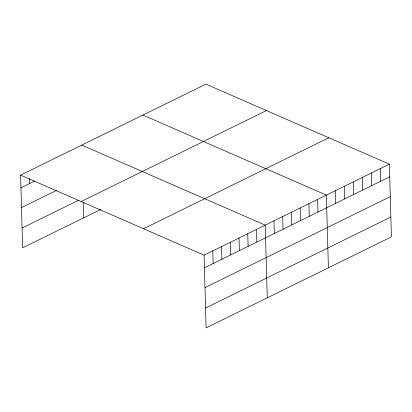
<?xml version="1.0" encoding="UTF-8"?>
<svg xmlns="http://www.w3.org/2000/svg" width="412" height="412" viewBox="0 0 412 412"><rect width="100%" height="100%" fill="white"/><g stroke="black" fill="none" stroke-linecap="round" stroke-linejoin="round"><path stroke-width="0.62" d="M20.6 175.131L205.892 84.141L389.371 164.167L391.4 236.869L206.108 327.859L204.079 255.157L20.6 175.131L22.629 247.833L100.703 209.497M20.955 187.774L34.603 181.074M21.506 207.597L56.449 190.437M22.078 228.016L78.857 200.134M81.149 201.54L266.44 110.55M143.53 228.748L328.822 137.757M204.079 255.157L389.371 164.167M204.429 267.8L389.721 176.81M204.985 287.622L390.277 196.627M205.552 308.042L390.849 217.047M142.892 115.077L326.371 195.103L328.4 267.805M81.746 145.106L265.225 225.132L267.254 297.83M380.369 168.585L380.724 181.228M371.372 173.004L371.722 185.647M362.369 177.423L362.725 190.066M353.367 181.841L353.723 194.49M344.37 186.265L344.72 198.908M335.368 190.684L335.723 203.327M317.637 199.393L317.987 212.036M308.902 203.683L309.252 216.326M300.163 207.972L300.518 220.616M291.428 212.262L291.784 224.906M282.694 216.552L283.049 229.196M273.959 220.842L274.31 233.486M256.491 229.417L256.841 242.065M247.751 233.707L248.106 246.355M239.017 237.997L239.372 250.64M230.282 242.287L230.638 254.93M221.548 246.577L221.903 259.22M212.813 250.867L213.164 263.51M83.342 202.323L83.775 217.809M29.546 178.427L29.69 183.489"/></g></svg>
